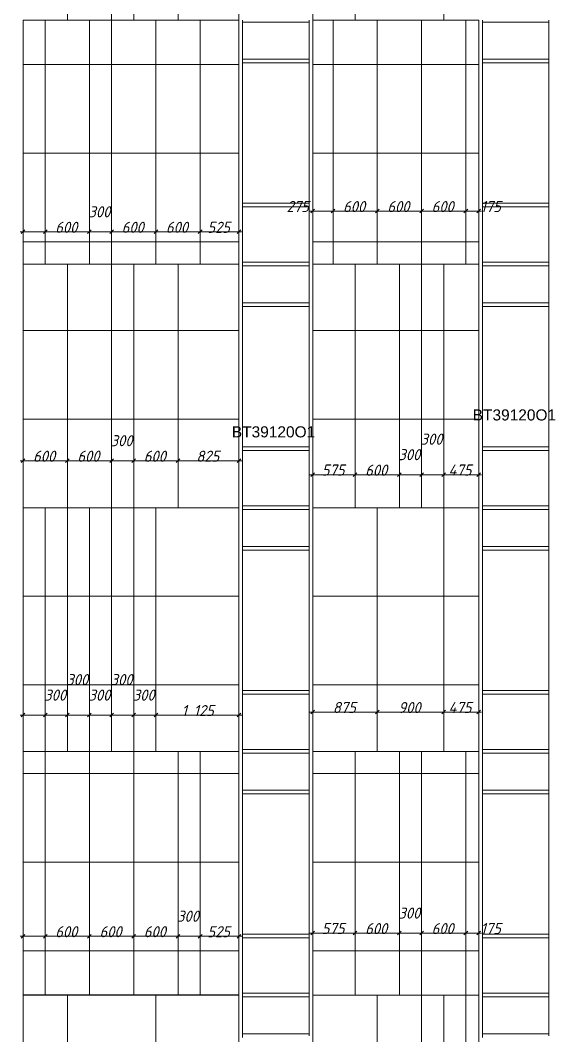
# Model space of a CAD drawing. Header units: millimetres. Extents: x 1499747 to 4230374, y -28481 to 441852.
# Drawn here: x 2636356 to 2643543, y 5067 to 18817 of the extents above; entities that cross this region are included whole.
import ezdxf
from ezdxf.xclip import XClip

# ---------------------------------------------------------------- set-up
doc = ezdxf.new("R2010")
doc.units = ezdxf.units.MM
doc.header["$MEASUREMENT"] = 0
doc.header["$XCLIPFRAME"] = 0
for name, color, linetype, lineweight in [('1 Фасад_42_Витражные окна_Ном._пера__1_Ном._пера__7', 7, 'Continuous', 18), ('1 Фасад_42_Витражные окна_Ном._пера__20_Ном._пера__1', 1, 'Continuous', 18), ('1 Фасад_42_Выступы_Ном._пера__1_Ном._пера__7', 7, 'Continuous', 18), ('1 Фасад_42_Отделка керамика_Ном._пера__1_Ном._пера__7', 7, 'Continuous', 18), ('1 Фасад_42_Сетка кладки_Ном._пера__20_Ном._пера__1', 1, 'Continuous', 18), ('1 Фасад_42_Сетка кладки_Ном._пера__42_Ном._пера__8', 8, 'Continuous', 18), ('1 Фасад_42_Сетка кладки_Ном._пера__62_Ном._пера__253', 252, 'Continuous', 18)]:
    doc.layers.add(name, color=color, linetype=linetype, lineweight=lineweight)
doc.layers.add('Чертеж и Рисунок', color=7, linetype='Continuous')
doc.styles.add('СГЕНЕРИР_СТИЛЬ_1', font='')
doc.styles.add('СГЕНЕРИР_СТИЛЬ_2', font='arial.ttf')
doc.styles.get('СГЕНЕРИР_СТИЛЬ_1').set_extended_font_data('GOST Common', italic=True)

# ---------------------------------------------------------------- blocks, each defined once
blk = doc.blocks.new('Чертеж_5_42', base_point=(1557140, 9891))
at = {"layer": '1 Фасад_42_Витражные окна_Ном._пера__1_Ном._пера__7', "color": 252, "linetype": 'Continuous', "true_color": 0x939598}
for p, q in [((1533165, 46466), (1533165, 46491)), ((1534065, 46491), (1534065, 46466)), ((1536415, 46466), (1536415, 46491)), ((1537315, 46491), (1537315, 46466)), ((1533165, 46466), (1533395, 46466)), ((1533165, 45966), (1533165, 46466)), ((1533395, 46466), (1534065, 46466)), ((1534065, 46466), (1534065, 45966)), ((1536415, 46466), (1536645, 46466)), ((1536415, 45966), (1536415, 46466)), ((1536645, 46466), (1537315, 46466)), ((1537315, 46466), (1537315, 45966)), ((1533165, 45941), (1533165, 45966)), ((1533395, 45966), (1533165, 45966)), ((1533165, 45916), (1533165, 45941)), ((1534065, 45966), (1533395, 45966)), ((1534065, 45966), (1534065, 45941)), ((1534065, 45941), (1534065, 45916)), ((1536415, 45941), (1536415, 45966)), ((1536645, 45966), (1536415, 45966)), ((1536415, 45916), (1536415, 45941)), ((1537315, 45966), (1536645, 45966)), ((1537315, 45966), (1537315, 45941)), ((1537315, 45941), (1537315, 45916)), ((1533395, 45916), (1533165, 45916)), ((1533165, 44016), (1533165, 45916)), ((1534065, 45916), (1533395, 45916)), ((1534065, 45916), (1534065, 44016)), ((1536645, 45916), (1536415, 45916)), ((1536415, 44016), (1536415, 45916)), ((1537315, 45916), (1536645, 45916)), ((1537315, 45916), (1537315, 44016)), ((1533165, 43991), (1533165, 44016)), ((1533395, 44016), (1533165, 44016)), ((1534065, 44016), (1533395, 44016)), ((1534065, 44016), (1534065, 43991)), ((1536415, 43991), (1536415, 44016)), ((1536645, 44016), (1536415, 44016)), ((1537315, 44016), (1536645, 44016)), ((1537315, 44016), (1537315, 43991)), ((1533165, 43966), (1533165, 43991)), ((1533395, 43966), (1533165, 43966)), ((1533165, 43216), (1533165, 43966)), ((1534065, 43966), (1533395, 43966)), ((1534065, 43991), (1534065, 43966)), ((1534065, 43966), (1534065, 43216)), ((1536415, 43966), (1536415, 43991)), ((1536645, 43966), (1536415, 43966)), ((1536415, 43216), (1536415, 43966)), ((1537315, 43966), (1536645, 43966)), ((1537315, 43991), (1537315, 43966)), ((1537315, 43966), (1537315, 43216)), ((1533165, 43216), (1533395, 43216)), ((1533165, 43191), (1533165, 43216)), ((1533165, 43166), (1533165, 43191)), ((1533395, 43216), (1534065, 43216)), ((1534065, 43216), (1534065, 43191)), ((1534065, 43191), (1534065, 43166)), ((1536415, 43216), (1536645, 43216)), ((1536415, 43191), (1536415, 43216)), ((1536415, 43166), (1536415, 43191)), ((1536645, 43216), (1537315, 43216)), ((1537315, 43216), (1537315, 43191)), ((1537315, 43191), (1537315, 43166)), ((1533165, 43166), (1533395, 43166)), ((1533165, 42666), (1533165, 43166)), ((1533395, 43166), (1534065, 43166)), ((1534065, 43166), (1534065, 42666)), ((1536415, 43166), (1536645, 43166)), ((1536415, 42666), (1536415, 43166)), ((1536645, 43166), (1537315, 43166)), ((1537315, 43166), (1537315, 42666)), ((1533165, 42641), (1533165, 42666)), ((1533395, 42666), (1533165, 42666)), ((1533165, 42616), (1533165, 42641)), ((1534065, 42666), (1533395, 42666)), ((1534065, 42666), (1534065, 42641)), ((1534065, 42641), (1534065, 42616)), ((1536415, 42641), (1536415, 42666)), ((1536645, 42666), (1536415, 42666)), ((1536415, 42616), (1536415, 42641)), ((1537315, 42666), (1536645, 42666)), ((1537315, 42666), (1537315, 42641)), ((1537315, 42641), (1537315, 42616)), ((1533395, 42616), (1533165, 42616)), ((1533165, 40716), (1533165, 42616)), ((1534065, 42616), (1533395, 42616)), ((1534065, 42616), (1534065, 40716)), ((1536645, 42616), (1536415, 42616)), ((1536415, 40716), (1536415, 42616)), ((1537315, 42616), (1536645, 42616)), ((1537315, 42616), (1537315, 40716)), ((1533165, 40691), (1533165, 40716)), ((1533395, 40716), (1533165, 40716)), ((1534065, 40716), (1533395, 40716)), ((1534065, 40716), (1534065, 40691)), ((1536415, 40691), (1536415, 40716)), ((1536645, 40716), (1536415, 40716)), ((1537315, 40716), (1536645, 40716)), ((1537315, 40716), (1537315, 40691)), ((1533165, 40666), (1533165, 40691)), ((1533395, 40666), (1533165, 40666)), ((1533165, 39916), (1533165, 40666)), ((1534065, 40666), (1533395, 40666)), ((1534065, 40691), (1534065, 40666)), ((1534065, 40666), (1534065, 39916)), ((1536415, 40666), (1536415, 40691)), ((1536645, 40666), (1536415, 40666)), ((1536415, 39916), (1536415, 40666)), ((1537315, 40666), (1536645, 40666)), ((1537315, 40691), (1537315, 40666)), ((1537315, 40666), (1537315, 39916)), ((1533165, 39916), (1533395, 39916)), ((1533165, 39891), (1533165, 39916)), ((1533165, 39866), (1533165, 39891)), ((1533395, 39916), (1534065, 39916)), ((1534065, 39916), (1534065, 39891)), ((1534065, 39891), (1534065, 39866)), ((1536415, 39916), (1536645, 39916)), ((1536415, 39891), (1536415, 39916)), ((1536415, 39866), (1536415, 39891)), ((1536645, 39916), (1537315, 39916)), ((1537315, 39916), (1537315, 39891)), ((1537315, 39891), (1537315, 39866)), ((1533165, 39866), (1533395, 39866)), ((1533165, 39366), (1533165, 39866)), ((1533395, 39866), (1534065, 39866)), ((1534065, 39866), (1534065, 39366)), ((1536415, 39866), (1536645, 39866)), ((1536415, 39366), (1536415, 39866)), ((1536645, 39866), (1537315, 39866)), ((1537315, 39866), (1537315, 39366)), ((1533165, 39341), (1533165, 39366)), ((1533395, 39366), (1533165, 39366)), ((1533165, 39316), (1533165, 39341)), ((1534065, 39366), (1533395, 39366)), ((1534065, 39366), (1534065, 39341)), ((1534065, 39341), (1534065, 39316)), ((1536415, 39341), (1536415, 39366)), ((1536645, 39366), (1536415, 39366)), ((1536415, 39316), (1536415, 39341)), ((1537315, 39366), (1536645, 39366)), ((1537315, 39366), (1537315, 39341)), ((1537315, 39341), (1537315, 39316)), ((1533395, 39316), (1533165, 39316)), ((1533165, 37416), (1533165, 39316)), ((1534065, 39316), (1533395, 39316)), ((1534065, 39316), (1534065, 37416)), ((1536645, 39316), (1536415, 39316)), ((1536415, 37416), (1536415, 39316)), ((1537315, 39316), (1536645, 39316)), ((1537315, 39316), (1537315, 37416)), ((1533165, 37391), (1533165, 37416)), ((1533395, 37416), (1533165, 37416)), ((1534065, 37416), (1533395, 37416)), ((1534065, 37416), (1534065, 37391)), ((1536415, 37391), (1536415, 37416)), ((1536645, 37416), (1536415, 37416)), ((1537315, 37416), (1536645, 37416)), ((1537315, 37416), (1537315, 37391)), ((1533165, 37366), (1533165, 37391)), ((1533395, 37366), (1533165, 37366)), ((1533165, 36616), (1533165, 37366)), ((1534065, 37366), (1533395, 37366)), ((1534065, 37391), (1534065, 37366)), ((1534065, 37366), (1534065, 36616)), ((1536415, 37366), (1536415, 37391)), ((1536645, 37366), (1536415, 37366)), ((1536415, 36616), (1536415, 37366)), ((1537315, 37366), (1536645, 37366)), ((1537315, 37391), (1537315, 37366)), ((1537315, 37366), (1537315, 36616)), ((1533165, 36616), (1533395, 36616)), ((1533165, 36591), (1533165, 36616)), ((1533165, 36566), (1533165, 36591)), ((1533395, 36616), (1534065, 36616)), ((1534065, 36616), (1534065, 36591)), ((1534065, 36591), (1534065, 36566)), ((1536415, 36616), (1536645, 36616)), ((1536415, 36591), (1536415, 36616)), ((1536415, 36566), (1536415, 36591)), ((1536645, 36616), (1537315, 36616)), ((1537315, 36616), (1537315, 36591)), ((1537315, 36591), (1537315, 36566)), ((1533165, 36566), (1533395, 36566)), ((1533165, 36066), (1533165, 36566)), ((1533395, 36566), (1534065, 36566)), ((1534065, 36566), (1534065, 36066)), ((1536415, 36566), (1536645, 36566)), ((1536415, 36066), (1536415, 36566)), ((1536645, 36566), (1537315, 36566)), ((1537315, 36566), (1537315, 36066)), ((1533165, 36041), (1533165, 36066)), ((1533395, 36066), (1533165, 36066)), ((1533165, 36016), (1533165, 36041)), ((1534065, 36066), (1533395, 36066)), ((1534065, 36066), (1534065, 36041)), ((1534065, 36041), (1534065, 36016)), ((1536415, 36041), (1536415, 36066)), ((1536645, 36066), (1536415, 36066)), ((1536415, 36016), (1536415, 36041)), ((1537315, 36066), (1536645, 36066)), ((1537315, 36066), (1537315, 36041)), ((1537315, 36041), (1537315, 36016)), ((1533395, 36016), (1533165, 36016)), ((1533165, 34116), (1533165, 36016)), ((1534065, 36016), (1533395, 36016)), ((1534065, 36016), (1534065, 34116)), ((1536645, 36016), (1536415, 36016)), ((1536415, 34116), (1536415, 36016)), ((1537315, 36016), (1536645, 36016)), ((1537315, 36016), (1537315, 34116)), ((1533165, 34091), (1533165, 34116)), ((1533395, 34116), (1533165, 34116)), ((1534065, 34116), (1533395, 34116)), ((1534065, 34116), (1534065, 34091)), ((1536415, 34091), (1536415, 34116)), ((1536645, 34116), (1536415, 34116)), ((1537315, 34116), (1536645, 34116)), ((1537315, 34116), (1537315, 34091)), ((1533165, 34066), (1533165, 34091)), ((1533395, 34066), (1533165, 34066)), ((1533165, 33316), (1533165, 34066)), ((1534065, 34066), (1533395, 34066)), ((1534065, 34091), (1534065, 34066)), ((1534065, 34066), (1534065, 33316)), ((1536415, 34066), (1536415, 34091)), ((1536645, 34066), (1536415, 34066)), ((1536415, 33316), (1536415, 34066)), ((1537315, 34066), (1536645, 34066)), ((1537315, 34091), (1537315, 34066)), ((1537315, 34066), (1537315, 33316)), ((1533165, 33316), (1533395, 33316)), ((1533165, 33291), (1533165, 33316)), ((1533165, 33266), (1533165, 33291)), ((1533395, 33316), (1534065, 33316)), ((1534065, 33316), (1534065, 33291)), ((1534065, 33291), (1534065, 33266)), ((1536415, 33316), (1536645, 33316)), ((1536415, 33291), (1536415, 33316)), ((1536415, 33266), (1536415, 33291)), ((1536645, 33316), (1537315, 33316)), ((1537315, 33316), (1537315, 33291)), ((1537315, 33291), (1537315, 33266)), ((1533165, 33266), (1533395, 33266)), ((1533165, 32766), (1533165, 33266)), ((1533395, 33266), (1534065, 33266)), ((1534065, 33266), (1534065, 32766)), ((1536415, 33266), (1536645, 33266)), ((1536415, 32766), (1536415, 33266)), ((1536645, 33266), (1537315, 33266)), ((1537315, 33266), (1537315, 32766)), ((1533165, 32741), (1533165, 32766)), ((1533395, 32766), (1533165, 32766)), ((1533165, 32716), (1533165, 32741)), ((1534065, 32766), (1533395, 32766)), ((1534065, 32766), (1534065, 32741)), ((1536415, 32741), (1536415, 32766)), ((1536645, 32766), (1536415, 32766)), ((1536415, 32716), (1536415, 32741)), ((1537315, 32766), (1536645, 32766)), ((1537315, 32766), (1537315, 32741))]:
    blk.add_line(p, q, dxfattribs=at)
at = {"layer": '1 Фасад_42_Выступы_Ном._пера__1_Ном._пера__7', "color": 252, "linetype": 'Continuous', "true_color": 0x939598}
blk.add_line((1530190, 16341), (1530190, 46491), dxfattribs=at)
at = {"layer": '1 Фасад_42_Отделка керамика_Ном._пера__1_Ном._пера__7', "color": 252, "linetype": 'Continuous', "true_color": 0x939598}
for p, q in [((1530790, 50241), (1530790, 46491)), ((1531390, 46491), (1531390, 50241)), ((1531690, 50241), (1531690, 46491)), ((1532290, 46491), (1532290, 50241)), ((1533115, 46491), (1533115, 50241)), ((1534115, 50241), (1534115, 46491)), ((1534690, 50241), (1534690, 46491)), ((1535890, 46491), (1535890, 50241)), ((1530190, 46491), (1530490, 46491)), ((1531090, 46491), (1530490, 46491)), ((1530490, 46491), (1530490, 43191)), ((1531090, 46491), (1531390, 46491)), ((1531090, 43191), (1531090, 46491)), ((1531990, 46491), (1531390, 46491)), ((1531390, 46491), (1531390, 43191)), ((1531990, 46491), (1532290, 46491)), ((1531990, 43191), (1531990, 46491)), ((1532290, 46491), (1532590, 46491)), ((1533115, 46491), (1532590, 46491)), ((1532590, 46491), (1532590, 43191)), ((1533115, 43191), (1533115, 46491)), ((1534390, 46491), (1534115, 46491)), ((1534115, 46491), (1534115, 43191)), ((1534390, 46491), (1534690, 46491)), ((1534390, 43191), (1534390, 46491)), ((1534690, 46491), (1534990, 46491)), ((1535590, 46491), (1534990, 46491)), ((1534990, 46491), (1534990, 43191)), ((1535590, 46491), (1535890, 46491)), ((1535590, 43191), (1535590, 46491)), ((1535890, 46491), (1536190, 46491)), ((1536365, 46491), (1536190, 46491)), ((1536190, 46491), (1536190, 43191)), ((1536365, 43191), (1536365, 46491)), ((1530790, 43191), (1530190, 43191)), ((1530790, 43191), (1531090, 43191)), ((1530790, 39891), (1530790, 43191)), ((1531090, 43191), (1531390, 43191)), ((1531390, 39891), (1531390, 43191)), ((1531690, 43191), (1531390, 43191)), ((1531390, 43191), (1531390, 39891)), ((1531690, 43191), (1531990, 43191)), ((1531690, 39891), (1531690, 43191)), ((1531990, 43191), (1532290, 43191)), ((1533115, 43191), (1532290, 43191)), ((1532290, 43191), (1532290, 39891)), ((1533115, 39891), (1533115, 43191)), ((1534115, 43191), (1534115, 39891)), ((1534115, 43191), (1534390, 43191)), ((1534390, 43191), (1534690, 43191)), ((1535290, 43191), (1534690, 43191)), ((1534690, 43191), (1534690, 39891)), ((1535290, 43191), (1535590, 43191)), ((1535290, 39891), (1535290, 43191)), ((1535890, 43191), (1535590, 43191)), ((1535590, 43191), (1535590, 39891)), ((1535890, 43191), (1536190, 43191)), ((1535890, 39891), (1535890, 43191)), ((1536190, 43191), (1536365, 43191)), ((1536365, 39891), (1536365, 43191)), ((1530490, 39891), (1530190, 39891)), ((1530490, 39891), (1530790, 39891)), ((1530490, 36591), (1530490, 39891)), ((1531090, 39891), (1530790, 39891)), ((1530790, 39891), (1530790, 36591)), ((1531090, 39891), (1531090, 36591)), ((1531090, 39891), (1531090, 39891)), ((1531090, 39891), (1531390, 39891)), ((1531090, 36591), (1531090, 39891)), ((1531690, 39891), (1531390, 39891)), ((1531390, 39891), (1531390, 36591)), ((1531690, 39891), (1531990, 39891)), ((1531690, 36591), (1531690, 39891)), ((1533115, 39891), (1531990, 39891)), ((1531990, 39891), (1531990, 36591)), ((1533115, 36591), (1533115, 39891)), ((1534990, 39891), (1534115, 39891)), ((1534115, 39891), (1534115, 36591)), ((1534990, 39891), (1535290, 39891)), ((1534990, 36591), (1534990, 39891)), ((1535290, 39891), (1535590, 39891)), ((1535590, 39891), (1535890, 39891)), ((1536365, 39891), (1535890, 39891)), ((1535890, 39891), (1535890, 36591)), ((1536365, 36591), (1536365, 39891)), ((1530190, 36591), (1530490, 36591)), ((1531090, 36591), (1530490, 36591)), ((1530490, 36591), (1530490, 33291)), ((1531090, 36591), (1531390, 36591)), ((1531090, 33291), (1531090, 36591)), ((1531390, 36591), (1531690, 36591)), ((1531990, 36591), (1531690, 36591)), ((1531690, 36591), (1531690, 33291)), ((1532290, 36591), (1531990, 36591)), ((1532290, 36591), (1532590, 36591)), ((1532290, 33291), (1532290, 36591)), ((1533115, 36591), (1532590, 36591)), ((1532590, 36591), (1532590, 33291)), ((1533115, 33291), (1533115, 36591)), ((1534115, 36591), (1534115, 33291)), ((1534115, 36591), (1534690, 36591)), ((1534690, 36591), (1534690, 33291)), ((1534990, 36591), (1534690, 36591)), ((1535290, 36591), (1534990, 36591)), ((1535290, 36591), (1535590, 36591)), ((1535290, 33291), (1535290, 36591)), ((1536190, 36591), (1535590, 36591)), ((1535590, 36591), (1535590, 33291)), ((1536190, 36591), (1536365, 36591)), ((1536190, 33291), (1536190, 36591)), ((1536365, 33291), (1536365, 36591)), ((1530190, 33291), (1530490, 33291)), ((1530490, 33291), (1530790, 33291)), ((1531990, 33291), (1530790, 33291)), ((1530790, 33291), (1530790, 29991)), ((1531990, 33291), (1532290, 33291)), ((1531990, 29991), (1531990, 33291)), ((1532290, 33291), (1532590, 33291)), ((1532590, 33291), (1533115, 33291)), ((1533115, 29991), (1533115, 33291)), ((1534990, 33291), (1534115, 33291)), ((1534115, 33291), (1534115, 29991)), ((1534990, 33291), (1535290, 33291)), ((1534990, 29991), (1534990, 33291)), ((1535290, 33291), (1535590, 33291)), ((1535890, 33291), (1535590, 33291)), ((1535590, 33291), (1535590, 29991)), ((1535890, 33291), (1536190, 33291)), ((1535890, 29991), (1535890, 33291)), ((1536365, 33291), (1536190, 33291)), ((1536190, 33291), (1536190, 29991)), ((1536365, 29991), (1536365, 33291))]:
    blk.add_line(p, q, dxfattribs=at)
at = {"layer": '1 Фасад_42_Сетка кладки_Ном._пера__20_Ном._пера__1', "color": 252, "linetype": 'Continuous', "true_color": 0x939598}
for p, q in [((1534078, 43907), (1534115, 43907)), ((1534140, 43932), (1534090, 43882)), ((1534115, 43491), (1534115, 43954)), ((1534115, 43907), (1534390, 43907)), ((1534415, 43932), (1534365, 43882)), ((1534415, 43932), (1534365, 43882)), ((1534390, 43491), (1534390, 43954)), ((1534390, 43491), (1534390, 43954)), ((1534390, 43907), (1534990, 43907)), ((1535015, 43932), (1534965, 43882)), ((1535015, 43932), (1534965, 43882)), ((1534990, 43491), (1534990, 43954)), ((1534990, 43491), (1534990, 43954)), ((1534990, 43907), (1535590, 43907)), ((1535615, 43932), (1535565, 43882)), ((1535615, 43932), (1535565, 43882)), ((1535590, 43491), (1535590, 43954)), ((1535590, 43491), (1535590, 43954)), ((1535590, 43907), (1536190, 43907)), ((1536215, 43932), (1536165, 43882)), ((1536215, 43932), (1536165, 43882)), ((1536190, 43491), (1536190, 43954)), ((1536190, 43491), (1536190, 43954)), ((1536190, 43907), (1536365, 43907)), ((1536340, 43882), (1536390, 43932)), ((1536365, 43491), (1536365, 43954)), ((1536365, 43907), (1536403, 43907)), ((1530153, 43627), (1530190, 43627)), ((1530215, 43652), (1530165, 43602)), ((1530190, 43491), (1530190, 43674)), ((1530190, 43627), (1530490, 43627)), ((1530515, 43652), (1530465, 43602)), ((1530515, 43652), (1530465, 43602)), ((1530490, 43491), (1530490, 43674)), ((1530490, 43491), (1530490, 43674)), ((1530490, 43627), (1531090, 43627)), ((1531115, 43652), (1531065, 43602)), ((1531115, 43652), (1531065, 43602)), ((1531090, 43491), (1531090, 43674)), ((1531090, 43491), (1531090, 43674)), ((1531090, 43627), (1531390, 43627)), ((1531415, 43652), (1531365, 43602)), ((1531415, 43652), (1531365, 43602)), ((1531390, 43491), (1531390, 43674)), ((1531390, 43491), (1531390, 43674)), ((1531390, 43627), (1531990, 43627)), ((1532015, 43652), (1531965, 43602)), ((1532015, 43652), (1531965, 43602)), ((1531990, 43491), (1531990, 43674)), ((1531990, 43491), (1531990, 43674)), ((1531990, 43627), (1532590, 43627)), ((1532615, 43652), (1532565, 43602)), ((1532615, 43652), (1532565, 43602)), ((1532590, 43491), (1532590, 43674)), ((1532590, 43491), (1532590, 43674)), ((1532590, 43627), (1533115, 43627)), ((1533090, 43602), (1533140, 43652)), ((1533115, 43491), (1533115, 43674)), ((1533115, 43627), (1533153, 43627)), ((1530190, 40191), (1530190, 40574)), ((1530790, 40191), (1530790, 40574)), ((1530790, 40191), (1530790, 40574)), ((1531390, 40191), (1531390, 40574)), ((1531390, 40191), (1531390, 40574)), ((1531690, 40191), (1531690, 40574)), ((1531690, 40191), (1531690, 40574)), ((1532290, 40191), (1532290, 40574)), ((1532290, 40191), (1532290, 40574)), ((1533115, 40191), (1533115, 40574)), ((1530153, 40527), (1530190, 40527)), ((1530215, 40552), (1530165, 40502)), ((1530190, 40527), (1530790, 40527)), ((1530815, 40552), (1530765, 40502)), ((1530815, 40552), (1530765, 40502)), ((1530790, 40527), (1531390, 40527)), ((1531415, 40552), (1531365, 40502)), ((1531415, 40552), (1531365, 40502)), ((1531390, 40527), (1531690, 40527)), ((1531715, 40552), (1531665, 40502)), ((1531715, 40552), (1531665, 40502)), ((1531690, 40527), (1532290, 40527)), ((1532315, 40552), (1532265, 40502)), ((1532315, 40552), (1532265, 40502)), ((1532290, 40527), (1533115, 40527)), ((1533090, 40502), (1533140, 40552)), ((1533115, 40527), (1533153, 40527)), ((1534078, 40338), (1534115, 40338)), ((1534140, 40363), (1534090, 40313)), ((1534115, 40191), (1534115, 40385)), ((1534115, 40338), (1534690, 40338)), ((1534715, 40363), (1534665, 40313)), ((1534715, 40363), (1534665, 40313)), ((1534690, 40191), (1534690, 40385)), ((1534690, 40191), (1534690, 40385)), ((1534690, 40338), (1535290, 40338)), ((1535315, 40363), (1535265, 40313)), ((1535315, 40363), (1535265, 40313)), ((1535290, 40191), (1535290, 40385)), ((1535290, 40191), (1535290, 40385)), ((1535290, 40338), (1535590, 40338)), ((1535615, 40363), (1535565, 40313)), ((1535615, 40363), (1535565, 40313)), ((1535590, 40191), (1535590, 40385)), ((1535590, 40191), (1535590, 40385)), ((1535590, 40338), (1535890, 40338)), ((1535915, 40363), (1535865, 40313)), ((1535915, 40363), (1535865, 40313)), ((1535890, 40191), (1535890, 40385)), ((1535890, 40191), (1535890, 40385)), ((1535890, 40338), (1536365, 40338)), ((1536340, 40313), (1536390, 40363)), ((1536365, 40191), (1536365, 40385)), ((1536365, 40338), (1536403, 40338)), ((1530190, 36891), (1530190, 37128)), ((1530490, 36891), (1530490, 37128)), ((1530490, 36891), (1530490, 37128)), ((1530790, 36891), (1530790, 37128)), ((1530790, 36891), (1530790, 37128)), ((1531090, 36891), (1531090, 37128)), ((1531090, 36891), (1531090, 37128)), ((1531390, 36891), (1531390, 37128)), ((1531390, 36891), (1531390, 37128)), ((1531690, 36891), (1531690, 37128)), ((1531690, 36891), (1531690, 37128)), ((1531990, 36891), (1531990, 37128)), ((1531990, 36891), (1531990, 37128)), ((1533115, 36891), (1533115, 37128)), ((1534140, 37148), (1534090, 37098)), ((1534115, 36891), (1534115, 37170)), ((1535015, 37148), (1534965, 37098)), ((1535015, 37148), (1534965, 37098)), ((1534990, 36891), (1534990, 37170)), ((1534990, 36891), (1534990, 37170)), ((1535915, 37148), (1535865, 37098)), ((1535915, 37148), (1535865, 37098)), ((1535890, 36891), (1535890, 37170)), ((1535890, 36891), (1535890, 37170)), ((1536340, 37098), (1536390, 37148)), ((1536365, 36891), (1536365, 37170)), ((1530153, 37082), (1530190, 37082)), ((1530215, 37107), (1530165, 37057)), ((1530190, 37082), (1530490, 37082)), ((1530515, 37107), (1530465, 37057)), ((1530515, 37107), (1530465, 37057)), ((1530490, 37082), (1530790, 37082)), ((1530815, 37107), (1530765, 37057)), ((1530815, 37107), (1530765, 37057)), ((1530790, 37082), (1531090, 37082)), ((1531115, 37107), (1531065, 37057)), ((1531115, 37107), (1531065, 37057)), ((1531090, 37082), (1531390, 37082)), ((1531415, 37107), (1531365, 37057)), ((1531415, 37107), (1531365, 37057)), ((1531390, 37082), (1531690, 37082)), ((1531715, 37107), (1531665, 37057)), ((1531715, 37107), (1531665, 37057)), ((1531690, 37082), (1531990, 37082)), ((1532015, 37107), (1531965, 37057)), ((1532015, 37107), (1531965, 37057)), ((1531990, 37082), (1533115, 37082)), ((1533090, 37057), (1533140, 37107)), ((1533115, 37082), (1533153, 37082)), ((1534078, 37123), (1534115, 37123)), ((1534115, 37123), (1534990, 37123)), ((1534990, 37123), (1535890, 37123)), ((1535890, 37123), (1536365, 37123)), ((1536365, 37123), (1536403, 37123)), ((1530215, 34113), (1530165, 34063)), ((1530190, 33591), (1530190, 34135)), ((1530515, 34113), (1530465, 34063)), ((1530515, 34113), (1530465, 34063)), ((1530490, 33591), (1530490, 34135)), ((1530490, 33591), (1530490, 34135)), ((1531115, 34113), (1531065, 34063)), ((1531115, 34113), (1531065, 34063)), ((1531090, 33591), (1531090, 34135)), ((1531090, 33591), (1531090, 34135)), ((1531715, 34113), (1531665, 34063)), ((1531715, 34113), (1531665, 34063)), ((1531690, 33591), (1531690, 34135)), ((1531690, 33591), (1531690, 34135)), ((1532315, 34113), (1532265, 34063)), ((1532315, 34113), (1532265, 34063)), ((1532290, 33591), (1532290, 34135)), ((1532290, 33591), (1532290, 34135)), ((1532615, 34113), (1532565, 34063)), ((1532615, 34113), (1532565, 34063)), ((1532590, 33591), (1532590, 34135)), ((1532590, 33591), (1532590, 34135)), ((1533090, 34063), (1533140, 34113)), ((1533115, 33591), (1533115, 34135)), ((1534078, 34130), (1534115, 34130)), ((1534140, 34155), (1534090, 34105)), ((1534115, 33591), (1534115, 34177)), ((1534115, 34130), (1534690, 34130)), ((1534715, 34155), (1534665, 34105)), ((1534715, 34155), (1534665, 34105)), ((1534690, 33591), (1534690, 34177)), ((1534690, 33591), (1534690, 34177)), ((1534690, 34130), (1535290, 34130)), ((1535315, 34155), (1535265, 34105)), ((1535315, 34155), (1535265, 34105)), ((1535290, 33591), (1535290, 34177)), ((1535290, 33591), (1535290, 34177)), ((1535290, 34130), (1535590, 34130)), ((1535615, 34155), (1535565, 34105)), ((1535615, 34155), (1535565, 34105)), ((1535590, 33591), (1535590, 34177)), ((1535590, 33591), (1535590, 34177)), ((1535590, 34130), (1536190, 34130)), ((1536215, 34155), (1536165, 34105)), ((1536215, 34155), (1536165, 34105)), ((1536190, 33591), (1536190, 34177)), ((1536190, 33591), (1536190, 34177)), ((1536190, 34130), (1536365, 34130)), ((1536340, 34105), (1536390, 34155)), ((1536365, 33591), (1536365, 34177)), ((1536365, 34130), (1536403, 34130)), ((1530153, 34088), (1530190, 34088)), ((1530190, 34088), (1530490, 34088)), ((1530490, 34088), (1531090, 34088)), ((1531090, 34088), (1531690, 34088)), ((1531690, 34088), (1532290, 34088)), ((1532290, 34088), (1532590, 34088)), ((1532590, 34088), (1533115, 34088)), ((1533115, 34088), (1533153, 34088))]:
    blk.add_line(p, q, dxfattribs=at)
at = {"layer": '1 Фасад_42_Сетка кладки_Ном._пера__42_Ном._пера__8', "color": 252, "linetype": 'Continuous', "true_color": 0x939598}
blk.add_line((1530190, 33295), (1533115, 33295), dxfattribs=at)
at = {"layer": '1 Фасад_42_Сетка кладки_Ном._пера__62_Ном._пера__253', "color": 252, "linetype": 'Continuous', "true_color": 0x939598}
for p, q in [((1530190, 45891), (1533115, 45891)), ((1534115, 45891), (1536365, 45891)), ((1530190, 44691), (1533115, 44691)), ((1534115, 44691), (1536365, 44691)), ((1530190, 43491), (1533115, 43491)), ((1534115, 43491), (1536365, 43491)), ((1530190, 42291), (1533115, 42291)), ((1534115, 42291), (1536365, 42291)), ((1530190, 41091), (1533115, 41091)), ((1534115, 41091), (1536365, 41091)), ((1530190, 39891), (1531090, 39891)), ((1531090, 39891), (1533115, 39891)), ((1534115, 39891), (1536365, 39891)), ((1530190, 38691), (1531090, 38691)), ((1531090, 38691), (1533115, 38691)), ((1534115, 38691), (1536365, 38691)), ((1530190, 37491), (1531090, 37491)), ((1531090, 37491), (1533115, 37491)), ((1534115, 37491), (1536365, 37491)), ((1530190, 36291), (1533115, 36291)), ((1534115, 36291), (1536365, 36291)), ((1530190, 35091), (1533115, 35091)), ((1534115, 35091), (1536365, 35091)), ((1530190, 33891), (1533115, 33891)), ((1534115, 33891), (1536365, 33891))]:
    blk.add_line(p, q, dxfattribs=at)
at = {"layer": '1 Фасад_42_Витражные окна_Ном._пера__20_Ном._пера__1', "color": 252, "linetype": 'Continuous', "true_color": 0x939598, "char_height": 150, "attachment_point": 4, "style": 'СГЕНЕРИР_СТИЛЬ_2'}
for insert in [(1536283, 41146), (1533019, 40917)]:
    blk.add_mtext('\\A1;{\\pql;\\fArial|b0|i0|c204|p0;\\W1.000000;ВТ39120О1}', dxfattribs=dict(at, insert=insert))
at = {"layer": '1 Фасад_42_Сетка кладки_Ном._пера__20_Ном._пера__1', "color": 252, "linetype": 'Continuous', "true_color": 0x939598, "char_height": 150, "attachment_point": 7, "style": 'СГЕНЕРИР_СТИЛЬ_1'}
for s, insert in [('\\A1;{\\pql;\\fGOST Common|b0|i1|c204|p0;\\W1.000000;275}', (1533761, 43895)), ('\\A1;{\\pql;\\fGOST Common|b0|i1|c204|p0;\\W1.000000;600}', (1534526, 43893)), ('\\A1;{\\pql;\\fGOST Common|b0|i1|c204|p0;\\W1.000000;600}', (1535126, 43893)), ('\\A1;{\\pql;\\fGOST Common|b0|i1|c204|p0;\\W1.000000;600}', (1535726, 43893)), ('\\A1;{\\pql;\\fGOST Common|b0|i1|c204|p0;\\W1.000000;175}', (1536390, 43895)), ('\\A1;{\\pql;\\fGOST Common|b0|i1|c204|p0;\\W1.000000;300}', (1531076, 43823)), ('\\A1;{\\pql;\\fGOST Common|b0|i1|c204|p0;\\W1.000000;600}', (1530626, 43613)), ('\\A1;{\\pql;\\fGOST Common|b0|i1|c204|p0;\\W1.000000;600}', (1531526, 43613)), ('\\A1;{\\pql;\\fGOST Common|b0|i1|c204|p0;\\W1.000000;600}', (1532126, 43613)), ('\\A1;{\\pql;\\fGOST Common|b0|i1|c204|p0;\\W1.000000;525}', (1532688, 43613)), ('\\A1;{\\pql;\\fGOST Common|b0|i1|c204|p0;\\W1.000000;300}', (1531376, 40723)), ('\\A1;{\\pql;\\fGOST Common|b0|i1|c204|p0;\\W1.000000;300}', (1535576, 40744)), ('\\A1;{\\pql;\\fGOST Common|b0|i1|c204|p0;\\W1.000000;600}', (1530326, 40513)), ('\\A1;{\\pql;\\fGOST Common|b0|i1|c204|p0;\\W1.000000;600}', (1530926, 40513)), ('\\A1;{\\pql;\\fGOST Common|b0|i1|c204|p0;\\W1.000000;600}', (1531826, 40513)), ('\\A1;{\\pql;\\fGOST Common|b0|i1|c204|p0;\\W1.000000;825}', (1532538, 40513)), ('\\A1;{\\pql;\\fGOST Common|b0|i1|c204|p0;\\W1.000000;300}', (1535276, 40534)), ('\\A1;{\\pql;\\fGOST Common|b0|i1|c204|p0;\\W1.000000;575}', (1534238, 40326)), ('\\A1;{\\pql;\\fGOST Common|b0|i1|c204|p0;\\W1.000000;600}', (1534826, 40324)), ('\\A1;{\\pql;\\fGOST Common|b0|i1|c204|p0;\\W1.000000;475}', (1535955, 40326)), ('\\A1;{\\pql;\\fGOST Common|b0|i1|c204|p0;\\W1.000000;300}', (1530776, 37488)), ('\\A1;{\\pql;\\fGOST Common|b0|i1|c204|p0;\\W1.000000;300}', (1531376, 37488)), ('\\A1;{\\pql;\\fGOST Common|b0|i1|c204|p0;\\W1.000000;300}', (1530476, 37278)), ('\\A1;{\\pql;\\fGOST Common|b0|i1|c204|p0;\\W1.000000;300}', (1531076, 37278)), ('\\A1;{\\pql;\\fGOST Common|b0|i1|c204|p0;\\W1.000000;300}', (1531676, 37278)), ('\\A1;{\\pql;\\fGOST Common|b0|i1|c204|p0;\\W1.000000;1\xa0125}', (1532339, 37068)), ('\\A1;{\\pql;\\fGOST Common|b0|i1|c204|p0;\\W1.000000;875}', (1534388, 37111)), ('\\A1;{\\pql;\\fGOST Common|b0|i1|c204|p0;\\W1.000000;900}', (1535276, 37109)), ('\\A1;{\\pql;\\fGOST Common|b0|i1|c204|p0;\\W1.000000;475}', (1535955, 37111)), ('\\A1;{\\pql;\\fGOST Common|b0|i1|c204|p0;\\W1.000000;300}', (1532276, 34284)), ('\\A1;{\\pql;\\fGOST Common|b0|i1|c204|p0;\\W1.000000;300}', (1535276, 34326)), ('\\A1;{\\pql;\\fGOST Common|b0|i1|c204|p0;\\W1.000000;575}', (1534238, 34118)), ('\\A1;{\\pql;\\fGOST Common|b0|i1|c204|p0;\\W1.000000;600}', (1534826, 34116)), ('\\A1;{\\pql;\\fGOST Common|b0|i1|c204|p0;\\W1.000000;600}', (1535726, 34116)), ('\\A1;{\\pql;\\fGOST Common|b0|i1|c204|p0;\\W1.000000;175}', (1536390, 34118)), ('\\A1;{\\pql;\\fGOST Common|b0|i1|c204|p0;\\W1.000000;600}', (1530626, 34074)), ('\\A1;{\\pql;\\fGOST Common|b0|i1|c204|p0;\\W1.000000;600}', (1531226, 34074)), ('\\A1;{\\pql;\\fGOST Common|b0|i1|c204|p0;\\W1.000000;600}', (1531826, 34074)), ('\\A1;{\\pql;\\fGOST Common|b0|i1|c204|p0;\\W1.000000;525}', (1532688, 34074))]:
    blk.add_mtext(s, dxfattribs=dict(at, insert=insert))

msp = doc.modelspace()

# ---------------------------------------------------------------- block references
at = {"layer": 'Чертеж и Рисунок', "linetype": 'Continuous'}
ref = msp.add_blockref('Чертеж_5_42', (2663343.31682, -17783.33843), dxfattribs=at)
XClip(ref).set_block_clipping_path([(1496000, -1299.0576434789), (1580000, 60181.6414690267)])

doc.saveas('drawing.dxf')
